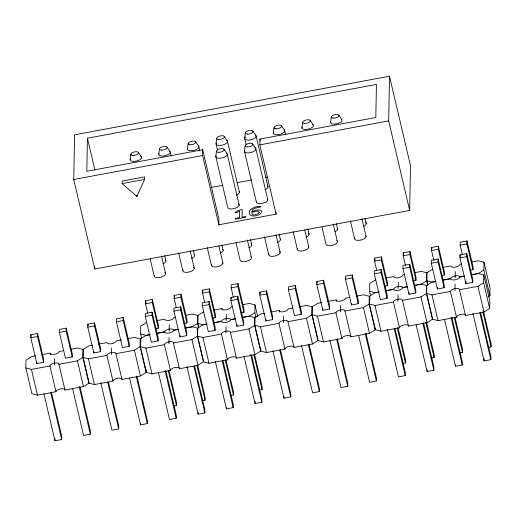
<?xml version="1.0" encoding="UTF-8"?>
<svg xmlns="http://www.w3.org/2000/svg" width="517" height="517" viewBox="0 0 517 517"><rect width="100%" height="100%" fill="white"/><g stroke="black" fill="none" stroke-linecap="round" stroke-linejoin="round"><path stroke-width="0.78" d="M70.732 349.318L77.66 348.025L83.25 349.505L83.108 357.279L89.15 383.032L83.463 386.606L64.98 390.044A4.608 1.971 -13.2 0 0 60.508 388.868A4.608 1.971 -13.2 0 0 55.965 391.724L37.483 395.162L31.892 393.689L25.85 367.936L25.992 360.162L31.679 356.588L35.524 355.87M30.787 337.769L30.846 334.745L37.605 333.484L43.648 359.237L43.59 362.268L36.83 363.529L30.787 337.769L37.547 336.515L37.605 333.484M36.83 363.529L36.856 362.01M54.434 365.131L54.55 358.72M51.332 392.015L61.769 436.503L61.71 439.534L54.951 440.788L54.989 438.519M59.416 332.444L59.468 329.413L66.234 328.159L72.277 353.912L72.218 356.943L65.459 358.197L59.416 332.444L66.176 331.184L66.234 328.159M73.757 179.496L74.584 134.814L389.501 76.212L410.498 165.744L409.671 210.425L94.76 269.027L73.757 179.496L202.586 155.527L202.696 149.717L86.824 171.282L87.438 138.207L376.428 84.426L375.82 117.501L259.948 139.06L259.844 144.87L276.084 214.122L218.827 224.779L202.586 155.527M146.175 370.094L146.137 372.427L140.45 376.001L121.967 379.439A4.608 1.971 -13.2 0 0 117.495 378.263A4.608 1.971 -13.2 0 0 112.952 381.119L94.469 384.558L88.879 383.084L82.836 357.331L82.978 349.557L88.665 345.983L92.517 345.266M87.774 327.164L87.832 324.14L94.592 322.879L100.634 348.632L100.576 351.663L93.816 352.924L87.774 327.164L94.533 325.91L94.592 322.879M72.593 388.635L83.58 435.463L90.339 434.202L90.397 431.172L79.961 386.69M94.76 269.027L94.798 266.636M93.816 352.924L93.842 351.405M111.42 354.526L111.536 348.115M116.403 321.839L116.461 318.808L123.22 317.554L129.263 343.307L129.205 346.338L122.445 347.592L116.403 321.839L123.162 320.579L123.22 317.554M122.077 183.606L122.122 181.079L144.663 176.885L144.618 179.412L136.843 196.415L122.077 183.606L144.618 179.412M100.77 382.58L111.937 430.183L118.697 428.929L118.755 425.898L108.505 382.192M136.843 196.415L136.863 195.148M146.137 372.427L140.094 346.674L140.236 338.9L134.646 337.42L127.718 338.713M185.235 328.011L192.169 326.718L197.752 328.192L197.61 335.972L203.653 361.726L197.966 365.299L179.483 368.737A4.608 1.971 -13.2 0 0 175.011 367.555A4.608 1.971 -13.2 0 0 170.468 370.418L151.985 373.856L146.395 372.382L140.353 346.623L140.495 338.848L146.182 335.274L150.033 334.557M141.684 338.622L140.585 333.937L140.734 326.162L146.414 322.589M136.947 376.085L147.384 420.567L147.326 423.597L140.566 424.858L140.592 423.345M145.29 316.462L145.348 313.431L152.108 312.178L158.15 337.931L158.092 340.962L151.332 342.215L145.29 316.462L152.05 315.202L152.108 312.178M147.72 313.14L145.523 303.776L145.581 300.745L152.341 299.485L158.383 325.245L158.325 328.269L156.076 328.689M146.395 372.382L146.434 370.049M158.325 328.269L152.289 302.516L152.341 299.485M168.936 343.824L169.053 337.407M169.169 331.132L169.292 324.721M173.919 311.137L173.977 308.106L180.737 306.846L186.779 332.599L186.721 335.63L179.961 336.89L173.919 311.137L180.679 309.877L180.737 306.846M176.349 307.815L174.151 298.445L174.21 295.42L180.969 294.16L187.012 319.913L186.954 322.944L183.949 323.5M158.467 372.654L169.453 419.481L176.213 418.221L176.271 415.196L165.834 370.708M174.197 405.955L176.452 405.535L176.504 402.504L169.001 370.508M179.961 336.89L179.987 335.378M186.954 322.944L180.918 297.191L180.969 294.16M260.697 348.012L260.639 351.121L254.952 354.694L236.469 358.132A4.608 1.971 -13.2 0 0 231.997 356.95A4.608 1.971 -13.2 0 0 227.454 359.813L208.971 363.251L203.381 361.777L197.339 336.018L197.481 328.243L203.168 324.67L207.02 323.952M198.67 328.017L197.578 323.332L197.72 315.557L203.401 311.984M198.761 327.183L197.843 323.28L197.992 315.506L192.402 314.032L186.236 315.176M194.65 366.159L204.9 409.865L204.842 412.896L198.082 414.156L198.108 412.637M202.276 305.857L202.334 302.826L209.094 301.573L215.137 327.326L215.078 330.357L208.319 331.61L202.276 305.857L209.036 304.597L209.094 301.573M204.706 302.535L202.509 293.171L202.567 290.14L209.333 288.88L215.369 314.64L215.318 317.664L213.062 318.084M202.076 400.765L205.081 400.21L205.133 397.179L197.63 365.176M215.318 317.664L209.275 291.911L209.333 288.88M218.827 224.779L218.937 218.969L202.696 149.717M225.923 333.219L226.039 326.802M226.155 320.527L226.278 314.116M223.008 360.885L233.257 404.591L233.199 407.616L226.44 408.876L226.465 407.364M230.905 300.532L230.963 297.501L237.723 296.241L243.766 321.994L243.707 325.025L236.948 326.285L230.905 300.532L237.665 299.272L237.723 296.241M233.335 297.21L231.138 287.84L231.196 284.815L237.956 283.555L243.998 309.308L243.946 312.339L240.935 312.895M231.183 395.35L233.438 394.93L233.49 391.899L225.987 359.903M236.948 326.285L236.973 324.773M243.946 312.339L237.904 286.586L237.956 283.555M260.639 351.121L254.597 325.367L254.739 317.587L249.155 316.113L242.221 317.406M255.928 317.36L254.829 312.675L254.978 304.901L249.388 303.427L242.454 304.713M299.757 306.697L306.691 305.405L312.281 306.885L312.139 314.659L318.175 340.412L312.494 343.986L294.011 347.424A4.608 1.971 -13.2 0 0 289.539 346.241A4.608 1.971 -13.2 0 0 284.99 349.104L266.507 352.542L260.917 351.069L254.881 325.316L255.023 317.535L260.704 313.961L264.555 313.25M251.449 354.778L261.886 399.26L261.828 402.291L255.068 403.551L255.107 401.276M259.812 295.149L259.87 292.124L266.636 290.864L272.672 316.617L272.621 319.648L265.854 320.902L259.812 295.149L266.578 293.895L266.636 290.864M259.062 390.161L262.067 389.605L262.119 386.574L254.616 354.572M265.854 320.902L265.887 319.39M276.084 214.122L276.11 212.668M283.458 322.511L283.581 316.1M280.363 349.395L290.8 393.883L290.741 396.907L283.975 398.168L284.007 396.655M288.441 289.824L288.499 286.793L295.265 285.533L301.301 311.292L301.249 314.317L294.483 315.577L288.441 289.824L295.207 288.564L295.265 285.533M375.193 328.25L375.161 329.807L369.481 333.381L350.998 336.819A4.608 1.971 -13.2 0 0 346.526 335.636A4.608 1.971 -13.2 0 0 341.976 338.499L323.493 341.937L317.903 340.464L311.867 314.711L312.01 306.93L317.69 303.356L321.542 302.645M316.805 284.544L316.856 281.519L323.623 280.259L329.659 306.012L329.607 309.043L322.841 310.297L316.805 284.544L323.564 283.29L323.623 280.259M301.443 345.233L312.604 392.842L319.37 391.582L319.422 388.551L308.992 344.07M322.841 310.297L322.873 308.785M340.444 311.906L340.567 305.495M345.427 279.219L345.485 276.188L352.251 274.928L358.287 300.687L358.236 303.712L351.47 304.972L345.427 279.219L352.193 277.959L352.251 274.928M329.982 340.735L340.962 387.563L347.728 386.302L347.786 383.278L337.349 338.79M351.47 304.972L351.502 303.46M375.161 329.807L369.125 304.054L369.267 296.28L363.677 294.8L356.749 296.092M432.677 319.105L426.997 322.679L408.514 326.117A4.608 1.971 -13.2 0 0 404.042 324.935A4.608 1.971 -13.2 0 0 399.499 327.797L381.01 331.235L375.42 329.756L369.384 304.002L369.526 296.228L375.206 292.654L379.058 291.937M370.715 296.002L369.616 291.317L369.758 283.542L375.445 279.968M374.321 273.842L374.373 270.811L381.139 269.557L387.175 295.31L387.123 298.335L380.357 299.595L374.321 273.842L381.081 272.582L381.139 269.557M376.751 270.52L374.554 261.156L374.612 258.125L381.372 256.865L387.414 282.618L387.356 285.649L385.1 286.069M375.42 329.756L375.452 328.205M358.611 335.41L369.59 382.237L376.357 380.977L376.415 377.946L365.978 333.465M387.356 285.649L381.313 259.896L381.372 256.865M409.671 210.425L388.674 120.894L389.501 76.212M397.961 301.204L398.084 294.787M398.2 288.512L398.316 282.101M402.95 268.517L403.002 265.486L409.768 264.226L415.804 289.979L415.752 293.01L408.986 294.27L402.95 268.517L409.71 267.257L409.768 264.226M405.38 265.189L403.182 255.825L403.241 252.8L410 251.54L416.043 277.293L415.985 280.324L412.98 280.88M387.317 329.251L398.478 376.861L405.244 375.601L405.302 372.57L395.046 328.87M403.221 363.335L405.477 362.915L405.535 359.884L398.032 327.888M408.986 294.27L409.018 292.751M415.985 280.324L409.942 254.571L410 251.54M471.252 274.786L478.18 273.493L483.77 274.966L489.812 300.726L489.664 308.5L483.983 312.074L465.5 315.512A4.608 1.971 -13.2 0 0 461.028 314.33A4.608 1.971 -13.2 0 0 456.485 317.192L437.996 320.63L432.406 319.151L426.37 293.397L426.512 285.623L432.193 282.049L436.044 281.332M427.701 285.397L426.603 280.712L426.745 272.937L432.432 269.363M432.496 318.323L426.641 293.346L426.784 285.571L421.193 284.098L414.266 285.39M427.792 284.563L426.874 280.66L427.016 272.886L421.433 271.412L414.498 272.698M423.494 322.757L433.931 367.244L433.873 370.275L427.107 371.529L427.139 370.017M431.307 263.237L431.359 260.206L438.125 258.952L444.161 284.705L444.109 287.73L437.343 288.99L431.307 263.237L438.067 261.977L438.125 258.952M433.918 260.697L431.54 250.551L431.598 247.52L438.358 246.26L444.4 272.013L444.342 275.044L442.087 275.464M431.1 358.145L434.106 357.583L434.164 354.559L426.661 322.556M437.343 288.99L437.376 287.478M444.342 275.044L438.3 249.291L438.358 246.26M454.947 290.599L455.07 284.182M455.186 277.907L455.303 271.496M451.852 317.483L462.288 361.965L462.23 364.996L455.464 366.256L455.496 364.737M459.936 257.912L459.988 254.881L466.754 253.621L472.79 279.374L472.738 282.405L465.972 283.665L459.936 257.912L466.696 256.652L466.754 253.621M462.366 254.584L460.169 245.22L460.227 242.195L466.987 240.935L473.029 266.688L472.971 269.719L469.966 270.275M460.214 352.73L462.463 352.31L462.521 349.279L455.018 317.283M465.972 283.665L466.017 281.39M472.971 269.719L466.929 243.966L466.987 240.935M489.664 308.5L483.628 282.741L483.77 274.966M488.061 296.971L489.903 295.808L483.86 270.055L484.002 262.281L478.419 260.807L471.485 262.093M480.48 312.152L490.917 356.64L490.859 359.67L484.093 360.924L484.138 358.656M489.903 295.808L490.045 288.034L484.002 262.281M488.087 347.54L491.092 346.978L491.15 343.954L483.647 311.951M130.148 159.714L130.859 154.292M158.777 154.389L159.488 148.961M187.406 149.058L188.117 143.636M216.746 138.31L216.035 143.732L217.502 149.969M216.507 151.132L215.802 156.554L227.693 207.252A5.874 2.514 -13.2 0 0 234.88 208.396A5.874 2.514 -13.2 0 0 238.44 203.969M245.375 132.979L244.664 138.401L246.131 144.644M245.136 145.807L244.431 151.229L256.322 201.927M273.293 133.076L274.004 127.654M301.922 127.751L302.632 122.322M330.55 122.419L331.261 116.997M25.85 367.936L31.44 369.409L49.923 365.971A4.608 1.971 -13.2 0 1 54.472 363.108A4.608 1.971 -13.2 0 1 58.938 364.291L77.427 360.853L83.108 357.279M82.836 357.331L88.426 358.804L106.909 355.366A4.608 1.971 -13.2 0 1 111.459 352.504A4.608 1.971 -13.2 0 1 115.924 353.686L134.414 350.248L140.094 346.674M197.843 323.28L192.162 326.854L185.235 328.146M140.353 346.623L145.943 348.103L164.425 344.658A4.608 1.971 -13.2 0 1 168.975 341.802A4.608 1.971 -13.2 0 1 173.441 342.984L191.93 339.546L197.61 335.972M254.829 312.675L249.149 316.249L242.221 317.541M197.339 336.018L202.929 337.498L221.412 334.053A4.608 1.971 -13.2 0 1 225.961 331.197A4.608 1.971 -13.2 0 1 230.427 332.379L248.916 328.941L254.597 325.367M254.881 325.316L260.465 326.789L278.954 323.351A4.608 1.971 -13.2 0 1 283.497 320.488A4.608 1.971 -13.2 0 1 287.969 321.671L306.452 318.233L312.139 314.659M311.867 314.711L317.451 316.184L335.94 312.746A4.608 1.971 -13.2 0 1 340.483 309.883A4.608 1.971 -13.2 0 1 344.955 311.066L363.438 307.628L369.125 304.054M426.874 280.66L421.193 284.234L414.259 285.526M369.384 304.002L374.967 305.482L393.456 302.038A4.608 1.971 -13.2 0 1 398 299.181A4.608 1.971 -13.2 0 1 402.472 300.364L420.954 296.92L426.641 293.346M483.86 270.055L478.18 273.629L471.246 274.921M426.37 293.397L431.96 294.877L450.443 291.433A4.608 1.971 -13.2 0 1 454.986 288.576A4.608 1.971 -13.2 0 1 459.458 289.759L477.941 286.315L483.628 282.741M259.844 144.87L388.674 120.894M210.865 187.516L222.775 185.299M237.064 182.643L251.352 179.981M265.648 177.325L267.231 177.027M145.523 303.776L152.289 302.516M174.151 298.445L180.918 297.191M202.509 293.171L209.275 291.911M231.138 287.84L237.904 286.586M374.554 261.156L381.313 259.896M403.182 255.825L409.942 254.571M431.54 250.551L438.3 249.291M460.169 245.22L466.929 243.966M157.2 320.579L164.897 319.151A4.608 1.971 -13.2 0 0 169.369 320.327A4.608 1.971 -13.2 0 0 173.919 317.47L175.457 317.186M213.411 310.122L221.883 308.546A4.608 1.971 -13.2 0 0 226.356 309.722A4.608 1.971 -13.2 0 0 230.905 306.865L232.443 306.581M386.225 277.959L393.928 276.53A4.608 1.971 -13.2 0 0 398.4 277.707A4.608 1.971 -13.2 0 0 402.943 274.85L404.488 274.566M442.442 267.502L450.914 265.925A4.608 1.971 -13.2 0 0 455.387 267.102A4.608 1.971 -13.2 0 0 459.93 264.245L461.474 263.961M42.459 354.578L50.162 353.143A4.608 1.971 -13.2 0 0 54.634 354.326A4.608 1.971 -13.2 0 0 59.177 351.47L63.798 350.61M98.676 344.115L107.148 342.538A4.608 1.971 -13.2 0 0 111.62 343.721A4.608 1.971 -13.2 0 0 116.163 340.865L121.553 339.856M156.961 333.271L164.665 331.836L164.807 332.334A4.608 1.971 -13.2 0 0 169.137 333.019A4.608 1.971 -13.2 0 0 173.518 330.712L173.68 330.156L178.3 329.297M213.948 322.666L221.651 321.231L221.793 321.729A4.608 1.971 -13.2 0 0 226.123 322.414A4.608 1.971 -13.2 0 0 230.504 320.107L230.666 319.551L235.287 318.692M271.49 311.958L279.193 310.523A4.608 1.971 -13.2 0 0 283.659 311.706A4.608 1.971 -13.2 0 0 288.208 308.843L292.829 307.983M327.707 301.495L336.179 299.918A4.608 1.971 -13.2 0 0 340.645 301.101A4.608 1.971 -13.2 0 0 345.194 298.238L349.815 297.378M385.992 290.651L393.696 289.216L393.838 289.707A4.608 1.971 -13.2 0 0 398.161 290.399A4.608 1.971 -13.2 0 0 402.549 288.092L402.711 287.536L407.331 286.677M442.979 280.046L450.682 278.611L450.824 279.102A4.608 1.971 -13.2 0 0 455.147 279.794A4.608 1.971 -13.2 0 0 459.535 277.487L459.697 276.931L464.318 276.072M150.027 334.699L146.175 335.41L140.585 333.937M156.961 333.407L164.665 331.972L164.826 331.423A4.608 1.971 -13.2 0 1 169.208 329.116A4.608 1.971 -13.2 0 1 173.538 329.801L173.68 330.292L178.3 329.432M207.013 324.094L203.162 324.805L197.578 323.332M213.948 322.802L221.651 321.367L221.812 320.818A4.608 1.971 -13.2 0 1 226.194 318.511A4.608 1.971 -13.2 0 1 230.524 319.196L230.666 319.687L235.287 318.827M379.058 292.073L375.206 292.79L369.616 291.317M385.986 290.787L393.689 289.352L393.851 288.803A4.608 1.971 -13.2 0 1 398.239 286.496A4.608 1.971 -13.2 0 1 402.562 287.181L402.704 287.672L407.331 286.812M436.044 281.468L432.193 282.185L426.603 280.712M442.972 280.182L450.675 278.747L450.843 278.198A4.608 1.971 -13.2 0 1 455.225 275.891A4.608 1.971 -13.2 0 1 459.548 276.576L459.697 277.067L464.318 276.207M338.842 115.142L341.866 119.653M310.213 120.467L313.237 124.978M281.584 125.799L284.608 130.303M252.955 131.124L255.98 135.635M252.716 143.952L255.741 148.457M224.326 136.456L227.351 140.96M224.087 149.277L227.112 153.788M195.697 141.781L198.722 146.292M167.069 147.106L170.093 151.617M138.44 152.437L141.464 156.942M477.941 286.315L483.983 312.074M482.859 311.861L491.092 346.978M466.696 256.652L472.738 282.405M479.873 312.843L490.859 359.67M459.988 254.881L460.356 256.438M472.932 313.321L484.093 360.924M459.458 289.759L465.5 315.512M450.443 291.433L456.485 317.192M454.23 317.186L462.463 352.31M438.067 261.977L444.109 287.73M451.063 317.393L462.23 364.996M431.598 247.52L431.96 249.078M444.484 319.428L455.464 366.256M431.96 294.877L437.996 320.63M420.954 296.92L426.997 322.679M425.872 322.466L434.106 357.583M409.71 267.257L415.752 293.01M422.887 323.448L433.873 370.275M403.241 252.8L403.603 254.358M416.127 324.708L427.107 371.529M402.472 300.364L408.514 326.117M393.456 302.038L399.499 327.797M397.243 327.791L405.477 362.915M381.081 272.582L387.123 298.335M394.258 328.773L405.244 375.601M374.612 258.125L375.161 260.465M365.034 218.297L366.307 223.706M361.9 218.762L366.068 236.528M374.967 305.482L381.01 331.235M369.526 296.228L369.894 297.792M369.267 296.28L369.998 299.401M350.403 220.901L354.572 238.667M363.438 307.628L369.481 333.381M352.193 277.959L358.236 303.712M365.189 333.368L376.357 380.977M336.412 223.622L337.679 229.031M333.271 224.087L337.439 241.859M344.955 311.066L350.998 336.819M321.955 227.002L325.943 243.998A5.874 2.514 -13.2 0 0 333.135 245.136A5.874 2.514 -13.2 0 0 336.696 240.715M336.179 299.918L336.541 301.482M335.94 312.746L341.976 338.499M323.564 283.29L329.607 309.043M336.741 339.482L347.728 386.302M284.789 130.937L285.707 134.834M307.783 228.953L309.05 234.363M304.823 230.188L308.811 247.184M316.856 281.519L317.225 283.077M317.451 316.184L323.493 341.937M293.145 231.558L297.314 249.323M306.452 318.233L312.494 343.986M295.207 288.564L301.249 314.317M308.384 344.755L319.37 391.582M259.948 139.06L260.316 140.618M256.161 136.262L268.052 186.96M279.154 234.279L280.421 239.688M255.921 149.09L267.812 199.788M276.013 234.744L280.182 252.509M287.969 321.671L294.011 347.424M264.517 236.883L268.685 254.648M279.193 310.523L279.555 312.087M278.954 323.351L284.99 349.104M266.578 293.895L272.621 319.648M279.755 350.087L290.741 396.907M227.532 141.593L239.423 192.292M250.525 239.61L251.792 245.013M259.87 292.124L260.238 293.682M227.299 154.415L239.19 205.113M247.385 240.069L251.553 257.841M272.814 350.565L283.975 398.168M260.465 326.789L266.507 352.542M254.978 304.901L257.724 316.611M236.069 242.984L240.056 259.98A5.874 2.514 -13.2 0 0 247.249 261.117A5.874 2.514 -13.2 0 0 250.81 256.697M248.916 328.941L254.952 354.694M253.828 354.481L262.067 389.605M237.665 299.272L243.707 325.025M250.661 354.681L261.828 402.291M198.903 146.918L199.82 150.822M221.896 244.935L223.163 250.344M218.937 246.17L222.924 263.166M230.963 297.501L231.325 299.065M244.082 356.724L255.068 403.551M230.427 332.379L236.469 358.132M221.883 308.546L222.252 310.103M207.259 247.54L211.427 265.305M221.412 334.053L227.454 359.813M225.199 359.813L233.438 394.93M209.036 304.597L215.078 330.357M222.22 360.788L233.199 407.616M170.274 152.25L171.192 156.147M193.268 250.26L194.534 255.669M202.567 290.14L202.935 291.704M190.127 250.726L194.295 268.497M215.272 361.267L226.44 408.876M202.929 337.498L208.971 363.251M178.63 252.865L182.798 270.637M191.93 339.546L197.966 365.299M196.841 365.086L205.081 400.21M180.679 309.877L186.721 335.63M193.862 366.068L204.842 412.896M174.21 295.42L174.578 296.978M164.639 255.592L165.905 261.001M161.498 256.051L165.666 273.823M186.915 366.547L198.082 414.156M173.441 342.984L179.483 368.737M150.182 258.965L154.169 275.962M164.425 344.658L170.468 370.418M168.212 370.418L176.452 405.535M152.05 315.202L158.092 340.962M165.046 370.618L176.213 418.221M145.581 300.745L146.13 303.085M145.943 348.103L151.985 373.856M140.495 338.848L140.863 340.412M140.236 338.9L140.973 342.021M87.438 138.207L94.921 170.112M134.414 350.248L140.45 376.001M123.162 320.579L129.205 346.338M136.346 376.77L147.326 423.597M129.58 378.03L140.566 424.858M115.924 353.686L121.967 379.439M106.909 355.366L112.952 381.119M94.533 325.91L100.576 351.663M107.717 382.102L118.697 428.929M87.832 324.14L88.194 325.697M88.426 358.804L94.469 384.558M77.427 360.853L83.463 386.606M66.176 331.184L72.218 356.943M79.172 386.6L90.339 434.202M58.938 364.291L64.98 390.044M50.162 353.143L50.53 354.707M49.923 365.971L55.965 391.724M37.547 336.515L43.59 362.268M50.731 392.707L61.71 439.534M30.846 334.745L31.207 336.302M43.964 393.96L54.951 440.788M31.44 369.409L37.483 395.162M267.308 185.816A5.874 2.514 -13.2 0 1 265.137 189.726M164.923 272.679A5.874 2.514 -13.2 0 1 160.625 277.306A5.874 2.514 -13.2 0 1 154.383 275.257M165.162 259.851A5.874 2.514 -13.2 0 1 162.991 263.76M193.552 267.354A5.874 2.514 -13.2 0 1 189.254 271.981A5.874 2.514 -13.2 0 1 183.005 269.932M194.353 255.043A5.874 2.514 -13.2 0 1 191.62 258.435M222.743 262.539A5.874 2.514 -13.2 0 1 217.127 266.811A5.874 2.514 -13.2 0 1 211.634 264.601M222.42 249.2A5.874 2.514 -13.2 0 1 220.248 253.11M251.042 243.869A5.874 2.514 -13.2 0 1 248.877 247.779M279.438 251.365A5.874 2.514 -13.2 0 1 275.134 255.993A5.874 2.514 -13.2 0 1 268.892 253.95M280.233 239.054A5.874 2.514 -13.2 0 1 277.506 242.454M308.63 246.551A5.874 2.514 -13.2 0 1 303.014 250.829A5.874 2.514 -13.2 0 1 297.521 248.619M308.3 233.212A5.874 2.514 -13.2 0 1 306.135 237.122M337.491 228.404A5.874 2.514 -13.2 0 1 334.764 231.797M365.887 235.901A5.874 2.514 -13.2 0 1 360.271 240.172A5.874 2.514 -13.2 0 1 354.778 237.962M365.558 222.562A5.874 2.514 -13.2 0 1 363.393 226.472M140.902 156.431A5.874 2.514 -13.2 0 1 136.604 161.058A5.874 2.514 -13.2 0 1 130.362 159.01M169.531 151.1A5.874 2.514 -13.2 0 1 165.233 155.727A5.874 2.514 -13.2 0 1 158.99 153.685M198.16 145.775A5.874 2.514 -13.2 0 1 193.862 150.402A5.874 2.514 -13.2 0 1 187.619 148.353M239.242 191.658A5.874 2.514 -13.2 0 1 236.508 195.051M226.789 140.45A5.874 2.514 -13.2 0 1 222.491 145.077A5.874 2.514 -13.2 0 1 216.248 143.028M226.549 153.271A5.874 2.514 -13.2 0 1 222.252 157.898A5.874 2.514 -13.2 0 1 216.009 155.85M341.304 119.136A5.874 2.514 -13.2 0 1 337 123.763A5.874 2.514 -13.2 0 1 330.757 121.715M312.675 124.461A5.874 2.514 -13.2 0 1 308.371 129.088A5.874 2.514 -13.2 0 1 302.128 127.046M284.046 129.793A5.874 2.514 -13.2 0 1 279.749 134.42A5.874 2.514 -13.2 0 1 273.499 132.371M255.417 135.118A5.874 2.514 -13.2 0 1 250.364 139.907A5.874 2.514 -13.2 0 1 245.459 136.973M267.632 199.155A5.874 2.514 -13.2 0 1 262.022 203.433A5.874 2.514 -13.2 0 1 256.529 201.223M255.178 147.946A5.874 2.514 -13.2 0 1 250.881 152.573A5.874 2.514 -13.2 0 1 244.638 150.525M239.675 211.162L239.552 217.631C239.054 217.76 233.632 218.09 235.571 219.279L245.982 217.108L245.73 216.513L242.079 217.166L242.215 209.689C238.44 209.081 229.6 215.99 239.675 211.162M260.904 206.716C258.435 208.241 252.432 207.071 251.818 211.602C254.765 210.606 258.629 208.849 261.486 210.736L261.744 211.66C260.232 216.966 246.286 218.361 249.937 210.503C252.212 207.44 257.628 205.688 260.904 206.716M259.191 212.241L258.287 213.683L254.635 214.91A2.779 1.189 -13.2 0 1 252.748 214.658L252.063 213.87L251.844 212.493L252.69 212.119L257.427 211.02L258.481 211.156L259.191 212.241M132.759 155.43A3.936 1.68 -13.2 0 0 138.562 152.858A3.936 1.68 -13.2 0 0 132.811 152.437A3.936 1.68 -13.2 0 0 132.759 155.43M161.388 150.098A3.936 1.68 -13.2 0 0 167.191 147.532A3.936 1.68 -13.2 0 0 161.44 147.112A3.936 1.68 -13.2 0 0 161.388 150.098M190.017 144.773A3.936 1.68 -13.2 0 0 195.82 142.201A3.936 1.68 -13.2 0 0 190.069 141.781A3.936 1.68 -13.2 0 0 190.017 144.773M218.407 152.269A3.936 1.68 -13.2 0 0 224.21 149.697A3.936 1.68 -13.2 0 0 218.458 149.277A3.936 1.68 -13.2 0 0 218.407 152.269M218.646 139.441A3.936 1.68 -13.2 0 0 224.449 136.876A3.936 1.68 -13.2 0 0 218.697 136.456A3.936 1.68 -13.2 0 0 218.646 139.441M333.155 118.135A3.936 1.68 -13.2 0 0 338.965 115.562A3.936 1.68 -13.2 0 0 333.213 115.142A3.936 1.68 -13.2 0 0 333.155 118.135M304.526 123.46A3.936 1.68 -13.2 0 0 310.336 120.894A3.936 1.68 -13.2 0 0 304.584 120.474A3.936 1.68 -13.2 0 0 304.526 123.46M275.897 128.791A3.936 1.68 -13.2 0 0 281.707 126.219A3.936 1.68 -13.2 0 0 275.955 125.799A3.936 1.68 -13.2 0 0 275.897 128.791M247.036 146.938A3.936 1.68 -13.2 0 0 252.839 144.372A3.936 1.68 -13.2 0 0 247.087 143.952A3.936 1.68 -13.2 0 0 247.036 146.938M247.275 134.116A3.936 1.68 -13.2 0 0 253.078 131.544A3.936 1.68 -13.2 0 0 247.326 131.131A3.936 1.68 -13.2 0 0 247.275 134.116"/></g></svg>
